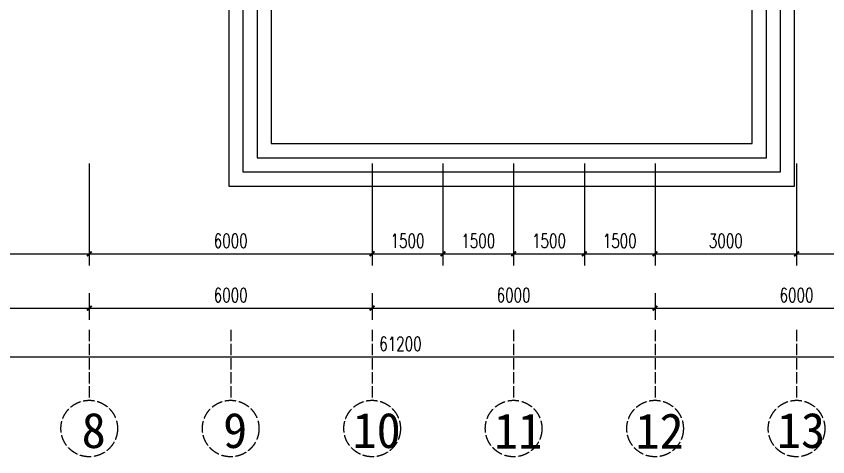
# Model space of a CAD drawing. Header units: millimetres. Extents: x -150677 to 588340, y -254013 to 149700.
# Drawn here: x 63404 to 80614, y 1229 to 10585 of the extents above; entities that cross this region are included whole.
import ezdxf

# ---------------------------------------------------------------- set-up
doc = ezdxf.new("R2010")
doc.units = ezdxf.units.MM
doc.header["$LTSCALE"] = 10
doc.header["$MEASUREMENT"] = 0
doc.linetypes.add('ACAD_ISO04W100', pattern=[30, 24, -3, 0, -3])
for name, color, linetype in [('1-Aa轴线', 240, 'ACAD_ISO04W100'), ('1-Ab轴号', 3, 'Continuous'), ('6-Ac楼梯', 122, 'Continuous'), ('PUB_DIM', 3, 'Continuous')]:
    doc.layers.add(name, color=color, linetype=linetype)
doc.styles.add('_TCH_DIM_T3', font='SIMPLEX', dxfattribs={"width": 0.705882, "bigfont": 'GBCBIG'})
doc.styles.get("Standard").update_dxf_attribs({"font": ''})
doc.styles.get('Standard').set_extended_font_data('SimSun')
doc.dimstyles.new('_TCH_ARCH&&100', dxfattribs={"dimtxt": 297.5, "dimasz": 100, "dimexe": 250, "dimexo": 300, "dimgap": 126.25, "dimtad": 1, "dimdec": 0, "dimzin": 0, "dimdsep": 46, "dimtxsty": '_TCH_DIM_T3', "dimblk": 'ARCHTICK', "dimcen": 0.09, "dimclrt": 7, "dimazin": 2, "dimtfac": 1, "dimtdec": 0, "dimtix": 1, "dimtmove": 2, "dimatfit": 3, "dimfxl": 1, "dimtolj": 1, "dimtzin": 0, "dimarcsym": 0})

# ---------------------------------------------------------------- blocks, each defined once
blk = doc.blocks.new('_ArchTick')
at = {"color": 0, "linetype": 'ByBlock', "const_width": 0.4}
blk.add_lwpolyline([(-0.5, -0.5), (0.5, 0.5)], dxfattribs=at)
blk = doc.blocks.new('*D916')
at = {"layer": 'Defpoints', "color": 0, "transparency": 16777216}
for p in [(58952, 7759), (64952, 7759), (64952, 5539)]:
    blk.add_point(p, dxfattribs=at)
at = {"layer": 'PUB_DIM', "color": 0, "lineweight": -2, "transparency": 16777216}
for p, q in [((58952, 7459), (58952, 5289)), ((64952, 7459), (64952, 5289)), ((58952, 5539), (64952, 5539))]:
    blk.add_line(p, q, dxfattribs=at)
at = {"layer": 'PUB_DIM', "color": 0, "lineweight": -2, "transparency": 16777216, "xscale": 100, "yscale": 100, "zscale": 100, "rotation": 180}
blk.add_blockref('_ArchTick', (58952, 5539), dxfattribs=at)
at = {"layer": 'PUB_DIM', "color": 0, "lineweight": -2, "transparency": 16777216, "xscale": 100, "yscale": 100, "zscale": 100}
blk.add_blockref('_ArchTick', (64952, 5539), dxfattribs=at)
at = {"layer": 'PUB_DIM', "color": 7, "transparency": 16777216, "insert": (61952, 5814), "char_height": 297.5, "attachment_point": 5, "style": '_TCH_DIM_T3'}
blk.add_mtext('\\A1;6000', dxfattribs=at)
blk = doc.blocks.new('*D917')
at = {"layer": 'Defpoints', "color": 0, "transparency": 16777216}
for p in [(64952, 7759), (70952, 7759), (70952, 5539)]:
    blk.add_point(p, dxfattribs=at)
at = {"layer": 'PUB_DIM', "color": 0, "lineweight": -2, "transparency": 16777216}
for p, q in [((64952, 7459), (64952, 5289)), ((70952, 7459), (70952, 5289)), ((64952, 5539), (70952, 5539))]:
    blk.add_line(p, q, dxfattribs=at)
at = {"layer": 'PUB_DIM', "color": 0, "lineweight": -2, "transparency": 16777216, "xscale": 100, "yscale": 100, "zscale": 100, "rotation": 180}
blk.add_blockref('_ArchTick', (64952, 5539), dxfattribs=at)
at = {"layer": 'PUB_DIM', "color": 0, "lineweight": -2, "transparency": 16777216, "xscale": 100, "yscale": 100, "zscale": 100}
blk.add_blockref('_ArchTick', (70952, 5539), dxfattribs=at)
at = {"layer": 'PUB_DIM', "color": 7, "transparency": 16777216, "insert": (67952, 5814), "char_height": 297.5, "attachment_point": 5, "style": '_TCH_DIM_T3'}
blk.add_mtext('\\A1;6000', dxfattribs=at)
blk = doc.blocks.new('*D918')
at = {"layer": 'Defpoints', "color": 0, "transparency": 16777216}
for p in [(70952, 7759), (72452, 7759), (72452, 5539)]:
    blk.add_point(p, dxfattribs=at)
at = {"layer": 'PUB_DIM', "color": 0, "lineweight": -2, "transparency": 16777216}
for p, q in [((70952, 7459), (70952, 5289)), ((72452, 7459), (72452, 5289)), ((70952, 5539), (72452, 5539))]:
    blk.add_line(p, q, dxfattribs=at)
at = {"layer": 'PUB_DIM', "color": 0, "lineweight": -2, "transparency": 16777216, "xscale": 100, "yscale": 100, "zscale": 100, "rotation": 180}
blk.add_blockref('_ArchTick', (70952, 5539), dxfattribs=at)
at = {"layer": 'PUB_DIM', "color": 0, "lineweight": -2, "transparency": 16777216, "xscale": 100, "yscale": 100, "zscale": 100}
blk.add_blockref('_ArchTick', (72452, 5539), dxfattribs=at)
at = {"layer": 'PUB_DIM', "color": 7, "transparency": 16777216, "insert": (71702, 5814), "char_height": 297.5, "attachment_point": 5, "style": '_TCH_DIM_T3'}
blk.add_mtext('\\A1;1500', dxfattribs=at)
blk = doc.blocks.new('*D919')
at = {"layer": 'Defpoints', "color": 0, "transparency": 16777216}
for p in [(72452, 7759), (73952, 7759), (73952, 5539)]:
    blk.add_point(p, dxfattribs=at)
at = {"layer": 'PUB_DIM', "color": 0, "lineweight": -2, "transparency": 16777216}
for p, q in [((72452, 7459), (72452, 5289)), ((73952, 7459), (73952, 5289)), ((72452, 5539), (73952, 5539))]:
    blk.add_line(p, q, dxfattribs=at)
at = {"layer": 'PUB_DIM', "color": 0, "lineweight": -2, "transparency": 16777216, "xscale": 100, "yscale": 100, "zscale": 100, "rotation": 180}
blk.add_blockref('_ArchTick', (72452, 5539), dxfattribs=at)
at = {"layer": 'PUB_DIM', "color": 0, "lineweight": -2, "transparency": 16777216, "xscale": 100, "yscale": 100, "zscale": 100}
blk.add_blockref('_ArchTick', (73952, 5539), dxfattribs=at)
at = {"layer": 'PUB_DIM', "color": 7, "transparency": 16777216, "insert": (73202, 5814), "char_height": 297.5, "attachment_point": 5, "style": '_TCH_DIM_T3'}
blk.add_mtext('\\A1;1500', dxfattribs=at)
blk = doc.blocks.new('*D920')
at = {"layer": 'Defpoints', "color": 0, "transparency": 16777216}
for p in [(73952, 7759), (75452, 7759), (75452, 5539)]:
    blk.add_point(p, dxfattribs=at)
at = {"layer": 'PUB_DIM', "color": 0, "lineweight": -2, "transparency": 16777216}
for p, q in [((73952, 7459), (73952, 5289)), ((75452, 7459), (75452, 5289)), ((73952, 5539), (75452, 5539))]:
    blk.add_line(p, q, dxfattribs=at)
at = {"layer": 'PUB_DIM', "color": 0, "lineweight": -2, "transparency": 16777216, "xscale": 100, "yscale": 100, "zscale": 100, "rotation": 180}
blk.add_blockref('_ArchTick', (73952, 5539), dxfattribs=at)
at = {"layer": 'PUB_DIM', "color": 0, "lineweight": -2, "transparency": 16777216, "xscale": 100, "yscale": 100, "zscale": 100}
blk.add_blockref('_ArchTick', (75452, 5539), dxfattribs=at)
at = {"layer": 'PUB_DIM', "color": 7, "transparency": 16777216, "insert": (74702, 5814), "char_height": 297.5, "attachment_point": 5, "style": '_TCH_DIM_T3'}
blk.add_mtext('\\A1;1500', dxfattribs=at)
blk = doc.blocks.new('*D921')
at = {"layer": 'Defpoints', "color": 0, "transparency": 16777216}
for p in [(75452, 7759), (76952, 7759), (76952, 5539)]:
    blk.add_point(p, dxfattribs=at)
at = {"layer": 'PUB_DIM', "color": 0, "lineweight": -2, "transparency": 16777216}
for p, q in [((75452, 7459), (75452, 5289)), ((76952, 7459), (76952, 5289)), ((75452, 5539), (76952, 5539))]:
    blk.add_line(p, q, dxfattribs=at)
at = {"layer": 'PUB_DIM', "color": 0, "lineweight": -2, "transparency": 16777216, "xscale": 100, "yscale": 100, "zscale": 100, "rotation": 180}
blk.add_blockref('_ArchTick', (75452, 5539), dxfattribs=at)
at = {"layer": 'PUB_DIM', "color": 0, "lineweight": -2, "transparency": 16777216, "xscale": 100, "yscale": 100, "zscale": 100}
blk.add_blockref('_ArchTick', (76952, 5539), dxfattribs=at)
at = {"layer": 'PUB_DIM', "color": 7, "transparency": 16777216, "insert": (76202, 5814), "char_height": 297.5, "attachment_point": 5, "style": '_TCH_DIM_T3'}
blk.add_mtext('\\A1;1500', dxfattribs=at)
blk = doc.blocks.new('*D922')
at = {"layer": 'Defpoints', "color": 0, "transparency": 16777216}
for p in [(76952, 7759), (79952, 7759), (79952, 5539)]:
    blk.add_point(p, dxfattribs=at)
at = {"layer": 'PUB_DIM', "color": 0, "lineweight": -2, "transparency": 16777216}
for p, q in [((76952, 7459), (76952, 5289)), ((79952, 7459), (79952, 5289)), ((76952, 5539), (79952, 5539))]:
    blk.add_line(p, q, dxfattribs=at)
at = {"layer": 'PUB_DIM', "color": 0, "lineweight": -2, "transparency": 16777216, "xscale": 100, "yscale": 100, "zscale": 100, "rotation": 180}
blk.add_blockref('_ArchTick', (76952, 5539), dxfattribs=at)
at = {"layer": 'PUB_DIM', "color": 0, "lineweight": -2, "transparency": 16777216, "xscale": 100, "yscale": 100, "zscale": 100}
blk.add_blockref('_ArchTick', (79952, 5539), dxfattribs=at)
at = {"layer": 'PUB_DIM', "color": 7, "transparency": 16777216, "insert": (78452, 5814), "char_height": 297.5, "attachment_point": 5, "style": '_TCH_DIM_T3'}
blk.add_mtext('\\A1;3000', dxfattribs=at)
blk = doc.blocks.new('*D923')
at = {"layer": 'Defpoints', "color": 0, "transparency": 16777216}
for p in [(79952, 7759), (82952, 7759), (82952, 5539)]:
    blk.add_point(p, dxfattribs=at)
at = {"layer": 'PUB_DIM', "color": 0, "lineweight": -2, "transparency": 16777216}
for p, q in [((79952, 7459), (79952, 5289)), ((82952, 7459), (82952, 5289)), ((79952, 5539), (82952, 5539))]:
    blk.add_line(p, q, dxfattribs=at)
at = {"layer": 'PUB_DIM', "color": 0, "lineweight": -2, "transparency": 16777216, "xscale": 100, "yscale": 100, "zscale": 100, "rotation": 180}
blk.add_blockref('_ArchTick', (79952, 5539), dxfattribs=at)
at = {"layer": 'PUB_DIM', "color": 0, "lineweight": -2, "transparency": 16777216, "xscale": 100, "yscale": 100, "zscale": 100}
blk.add_blockref('_ArchTick', (82952, 5539), dxfattribs=at)
at = {"layer": 'PUB_DIM', "color": 7, "transparency": 16777216, "insert": (81452, 5814), "char_height": 297.5, "attachment_point": 5, "style": '_TCH_DIM_T3'}
blk.add_mtext('\\A1;3000', dxfattribs=at)
blk = doc.blocks.new('*D934')
at = {"layer": 'Defpoints', "color": 0, "transparency": 16777216}
for p in [(58952, 5007), (64952, 5007), (64952, 4386)]:
    blk.add_point(p, dxfattribs=at)
at = {"layer": 'PUB_DIM', "color": 0, "lineweight": -2, "transparency": 16777216}
for p, q in [((58952, 4707), (58952, 4136)), ((64952, 4707), (64952, 4136)), ((58952, 4386), (64952, 4386))]:
    blk.add_line(p, q, dxfattribs=at)
at = {"layer": 'PUB_DIM', "color": 0, "lineweight": -2, "transparency": 16777216, "xscale": 100, "yscale": 100, "zscale": 100, "rotation": 180}
blk.add_blockref('_ArchTick', (58952, 4386), dxfattribs=at)
at = {"layer": 'PUB_DIM', "color": 0, "lineweight": -2, "transparency": 16777216, "xscale": 100, "yscale": 100, "zscale": 100}
blk.add_blockref('_ArchTick', (64952, 4386), dxfattribs=at)
at = {"layer": 'PUB_DIM', "color": 7, "transparency": 16777216, "insert": (61952, 4661), "char_height": 297.5, "attachment_point": 5, "style": '_TCH_DIM_T3'}
blk.add_mtext('\\A1;6000', dxfattribs=at)
blk = doc.blocks.new('*D935')
at = {"layer": 'Defpoints', "color": 0, "transparency": 16777216}
for p in [(64952, 5007), (70952, 5007), (70952, 4386)]:
    blk.add_point(p, dxfattribs=at)
at = {"layer": 'PUB_DIM', "color": 0, "lineweight": -2, "transparency": 16777216}
for p, q in [((64952, 4707), (64952, 4136)), ((70952, 4707), (70952, 4136)), ((64952, 4386), (70952, 4386))]:
    blk.add_line(p, q, dxfattribs=at)
at = {"layer": 'PUB_DIM', "color": 0, "lineweight": -2, "transparency": 16777216, "xscale": 100, "yscale": 100, "zscale": 100, "rotation": 180}
blk.add_blockref('_ArchTick', (64952, 4386), dxfattribs=at)
at = {"layer": 'PUB_DIM', "color": 0, "lineweight": -2, "transparency": 16777216, "xscale": 100, "yscale": 100, "zscale": 100}
blk.add_blockref('_ArchTick', (70952, 4386), dxfattribs=at)
at = {"layer": 'PUB_DIM', "color": 7, "transparency": 16777216, "insert": (67952, 4661), "char_height": 297.5, "attachment_point": 5, "style": '_TCH_DIM_T3'}
blk.add_mtext('\\A1;6000', dxfattribs=at)
blk = doc.blocks.new('*D936')
at = {"layer": 'Defpoints', "color": 0, "transparency": 16777216}
for p in [(70952, 5007), (76952, 5007), (76952, 4386)]:
    blk.add_point(p, dxfattribs=at)
at = {"layer": 'PUB_DIM', "color": 0, "lineweight": -2, "transparency": 16777216}
for p, q in [((70952, 4707), (70952, 4136)), ((76952, 4707), (76952, 4136)), ((70952, 4386), (76952, 4386))]:
    blk.add_line(p, q, dxfattribs=at)
at = {"layer": 'PUB_DIM', "color": 0, "lineweight": -2, "transparency": 16777216, "xscale": 100, "yscale": 100, "zscale": 100, "rotation": 180}
blk.add_blockref('_ArchTick', (70952, 4386), dxfattribs=at)
at = {"layer": 'PUB_DIM', "color": 0, "lineweight": -2, "transparency": 16777216, "xscale": 100, "yscale": 100, "zscale": 100}
blk.add_blockref('_ArchTick', (76952, 4386), dxfattribs=at)
at = {"layer": 'PUB_DIM', "color": 7, "transparency": 16777216, "insert": (73952, 4661), "char_height": 297.5, "attachment_point": 5, "style": '_TCH_DIM_T3'}
blk.add_mtext('\\A1;6000', dxfattribs=at)
blk = doc.blocks.new('*D937')
at = {"layer": 'Defpoints', "color": 0, "transparency": 16777216}
for p in [(76952, 5007), (82952, 5007), (82952, 4386)]:
    blk.add_point(p, dxfattribs=at)
at = {"layer": 'PUB_DIM', "color": 0, "lineweight": -2, "transparency": 16777216}
for p, q in [((76952, 4707), (76952, 4136)), ((82952, 4707), (82952, 4136)), ((76952, 4386), (82952, 4386))]:
    blk.add_line(p, q, dxfattribs=at)
at = {"layer": 'PUB_DIM', "color": 0, "lineweight": -2, "transparency": 16777216, "xscale": 100, "yscale": 100, "zscale": 100, "rotation": 180}
blk.add_blockref('_ArchTick', (76952, 4386), dxfattribs=at)
at = {"layer": 'PUB_DIM', "color": 0, "lineweight": -2, "transparency": 16777216, "xscale": 100, "yscale": 100, "zscale": 100}
blk.add_blockref('_ArchTick', (82952, 4386), dxfattribs=at)
at = {"layer": 'PUB_DIM', "color": 7, "transparency": 16777216, "insert": (79952, 4661), "char_height": 297.5, "attachment_point": 5, "style": '_TCH_DIM_T3'}
blk.add_mtext('\\A1;6000', dxfattribs=at)
blk = doc.blocks.new('*D942')
at = {"layer": 'Defpoints', "color": 0, "transparency": 16777216}
for p in [(40952, 4136), (102152, 4136), (102152, 3353)]:
    blk.add_point(p, dxfattribs=at)
at = {"layer": 'PUB_DIM', "color": 0, "lineweight": -2, "transparency": 16777216}
for p, q in [((40952, 3836), (40952, 3103)), ((102152, 3836), (102152, 3103)), ((40952, 3353), (102152, 3353))]:
    blk.add_line(p, q, dxfattribs=at)
at = {"layer": 'PUB_DIM', "color": 0, "lineweight": -2, "transparency": 16777216, "xscale": 100, "yscale": 100, "zscale": 100, "rotation": 180}
blk.add_blockref('_ArchTick', (40952, 3353), dxfattribs=at)
at = {"layer": 'PUB_DIM', "color": 0, "lineweight": -2, "transparency": 16777216, "xscale": 100, "yscale": 100, "zscale": 100}
blk.add_blockref('_ArchTick', (102152, 3353), dxfattribs=at)
at = {"layer": 'PUB_DIM', "color": 7, "transparency": 16777216, "insert": (71552, 3628), "char_height": 297.5, "attachment_point": 5, "style": '_TCH_DIM_T3'}
blk.add_mtext('\\A1;61200', dxfattribs=at)

msp = doc.modelspace()

# ---------------------------------------------------------------- linework, layer by layer
at = {"layer": '1-Aa轴线'}
for p, q in [((64951.9, 3925.8), (64951.9, 2429)), ((67951.9, 3925.8), (67951.9, 2429)), ((70951.9, 3925.8), (70951.9, 2429)), ((73951.9, 3925.8), (73951.9, 2429)), ((76951.9, 3925.8), (76951.9, 2429)), ((79951.9, 3925.8), (79951.9, 2429))]:
    msp.add_line(p, q, dxfattribs=at)
for centre in [(64951.9, 1829), (67951.9, 1829), (70951.9, 1829), (73951.9, 1829), (76951.9, 1829), (79951.9, 1829)]:
    msp.add_circle(centre, 600, dxfattribs=at)
at = {"layer": '6-Ac楼梯'}
for points in [[(67911.9, 11379.3), (67911.9, 6979.3), (79911.9, 6979.3), (79911.9, 11379.3)], [(68211.9, 11379.3), (68211.9, 7279.3), (79611.9, 7279.3), (79611.9, 11379.3)], [(68511.9, 11379.3), (68511.9, 7579.3), (79311.9, 7579.3), (79311.9, 11379.3)], [(68811.9, 11379.3), (68811.9, 7879.3), (79011.9, 7879.3), (79011.9, 11379.3)]]:
    msp.add_lwpolyline(points, dxfattribs=at)

# ---------------------------------------------------------------- texts
at = {"layer": '1-Ab轴号', "char_height": 750, "width": 36.316, "attachment_point": 7}
for s, insert in [('{\\fSimSun|b0|i0|c134|p2;8}', (64791.9, 1403.2)), ('{\\fSimSun|b0|i0|c134|p2;9}', (67791.9, 1403.2)), ('{\\fSimSun|b0|i0|c134|p2;10}', (70537.3, 1403.2)), ('{\\fSimSun|b0|i0|c134|p2;11}', (73537.3, 1403.2)), ('{\\fSimSun|b0|i0|c134|p2;12}', (76537.3, 1403.2)), ('{\\fSimSun|b0|i0|c134|p2;13}', (79537.3, 1403.2))]:
    msp.add_mtext(s, dxfattribs=dict(at, insert=insert))

# ---------------------------------------------------------------- dimensions: what is measured, and where the dimension line sits
at = {"layer": 'PUB_DIM'}
for p1, p2, distance, picture, middle in [((58951.9, 7759.3), (64951.9, 7759.3), -2220.4, '*D916', (61951.9, 5813.9)), ((64951.9, 7759.3), (70951.9, 7759.3), -2220.4, '*D917', (67951.9, 5813.9)), ((70951.9, 7759.3), (72451.9, 7759.3), -2220.4, '*D918', (71701.9, 5813.9)), ((72451.9, 7759.3), (73951.9, 7759.3), -2220.4, '*D919', (73201.9, 5813.9)), ((73951.9, 7759.3), (75451.9, 7759.3), -2220.4, '*D920', (74701.9, 5813.9)), ((75451.9, 7759.3), (76951.9, 7759.3), -2220.4, '*D921', (76201.9, 5813.9)), ((76951.9, 7759.3), (79951.9, 7759.3), -2220.4, '*D922', (78451.9, 5813.9)), ((79951.9, 7759.3), (82951.9, 7759.3), -2220.4, '*D923', (81451.9, 5813.9)), ((58951.9, 5007), (64951.9, 5007), -621.5, '*D934', (61951.9, 4660.5)), ((64951.9, 5007), (70951.9, 5007), -621.5, '*D935', (67951.9, 4660.5)), ((70951.9, 5007), (76951.9, 5007), -621.5, '*D936', (73951.9, 4660.5)), ((76951.9, 5007), (82951.9, 5007), -621.5, '*D937', (79951.9, 4660.5)), ((40951.9, 4135.5), (102151.9, 4135.5), -782.1, '*D942', (71551.9, 3628.4))]:
    dim = msp.add_aligned_dim(p1=p1, p2=p2, distance=distance, dimstyle='_TCH_ARCH&&100', dxfattribs=at)
    dim.commit()
    dim.dimension.update_dxf_attribs({"geometry": picture, "text_midpoint": middle})

doc.saveas('drawing.dxf')
